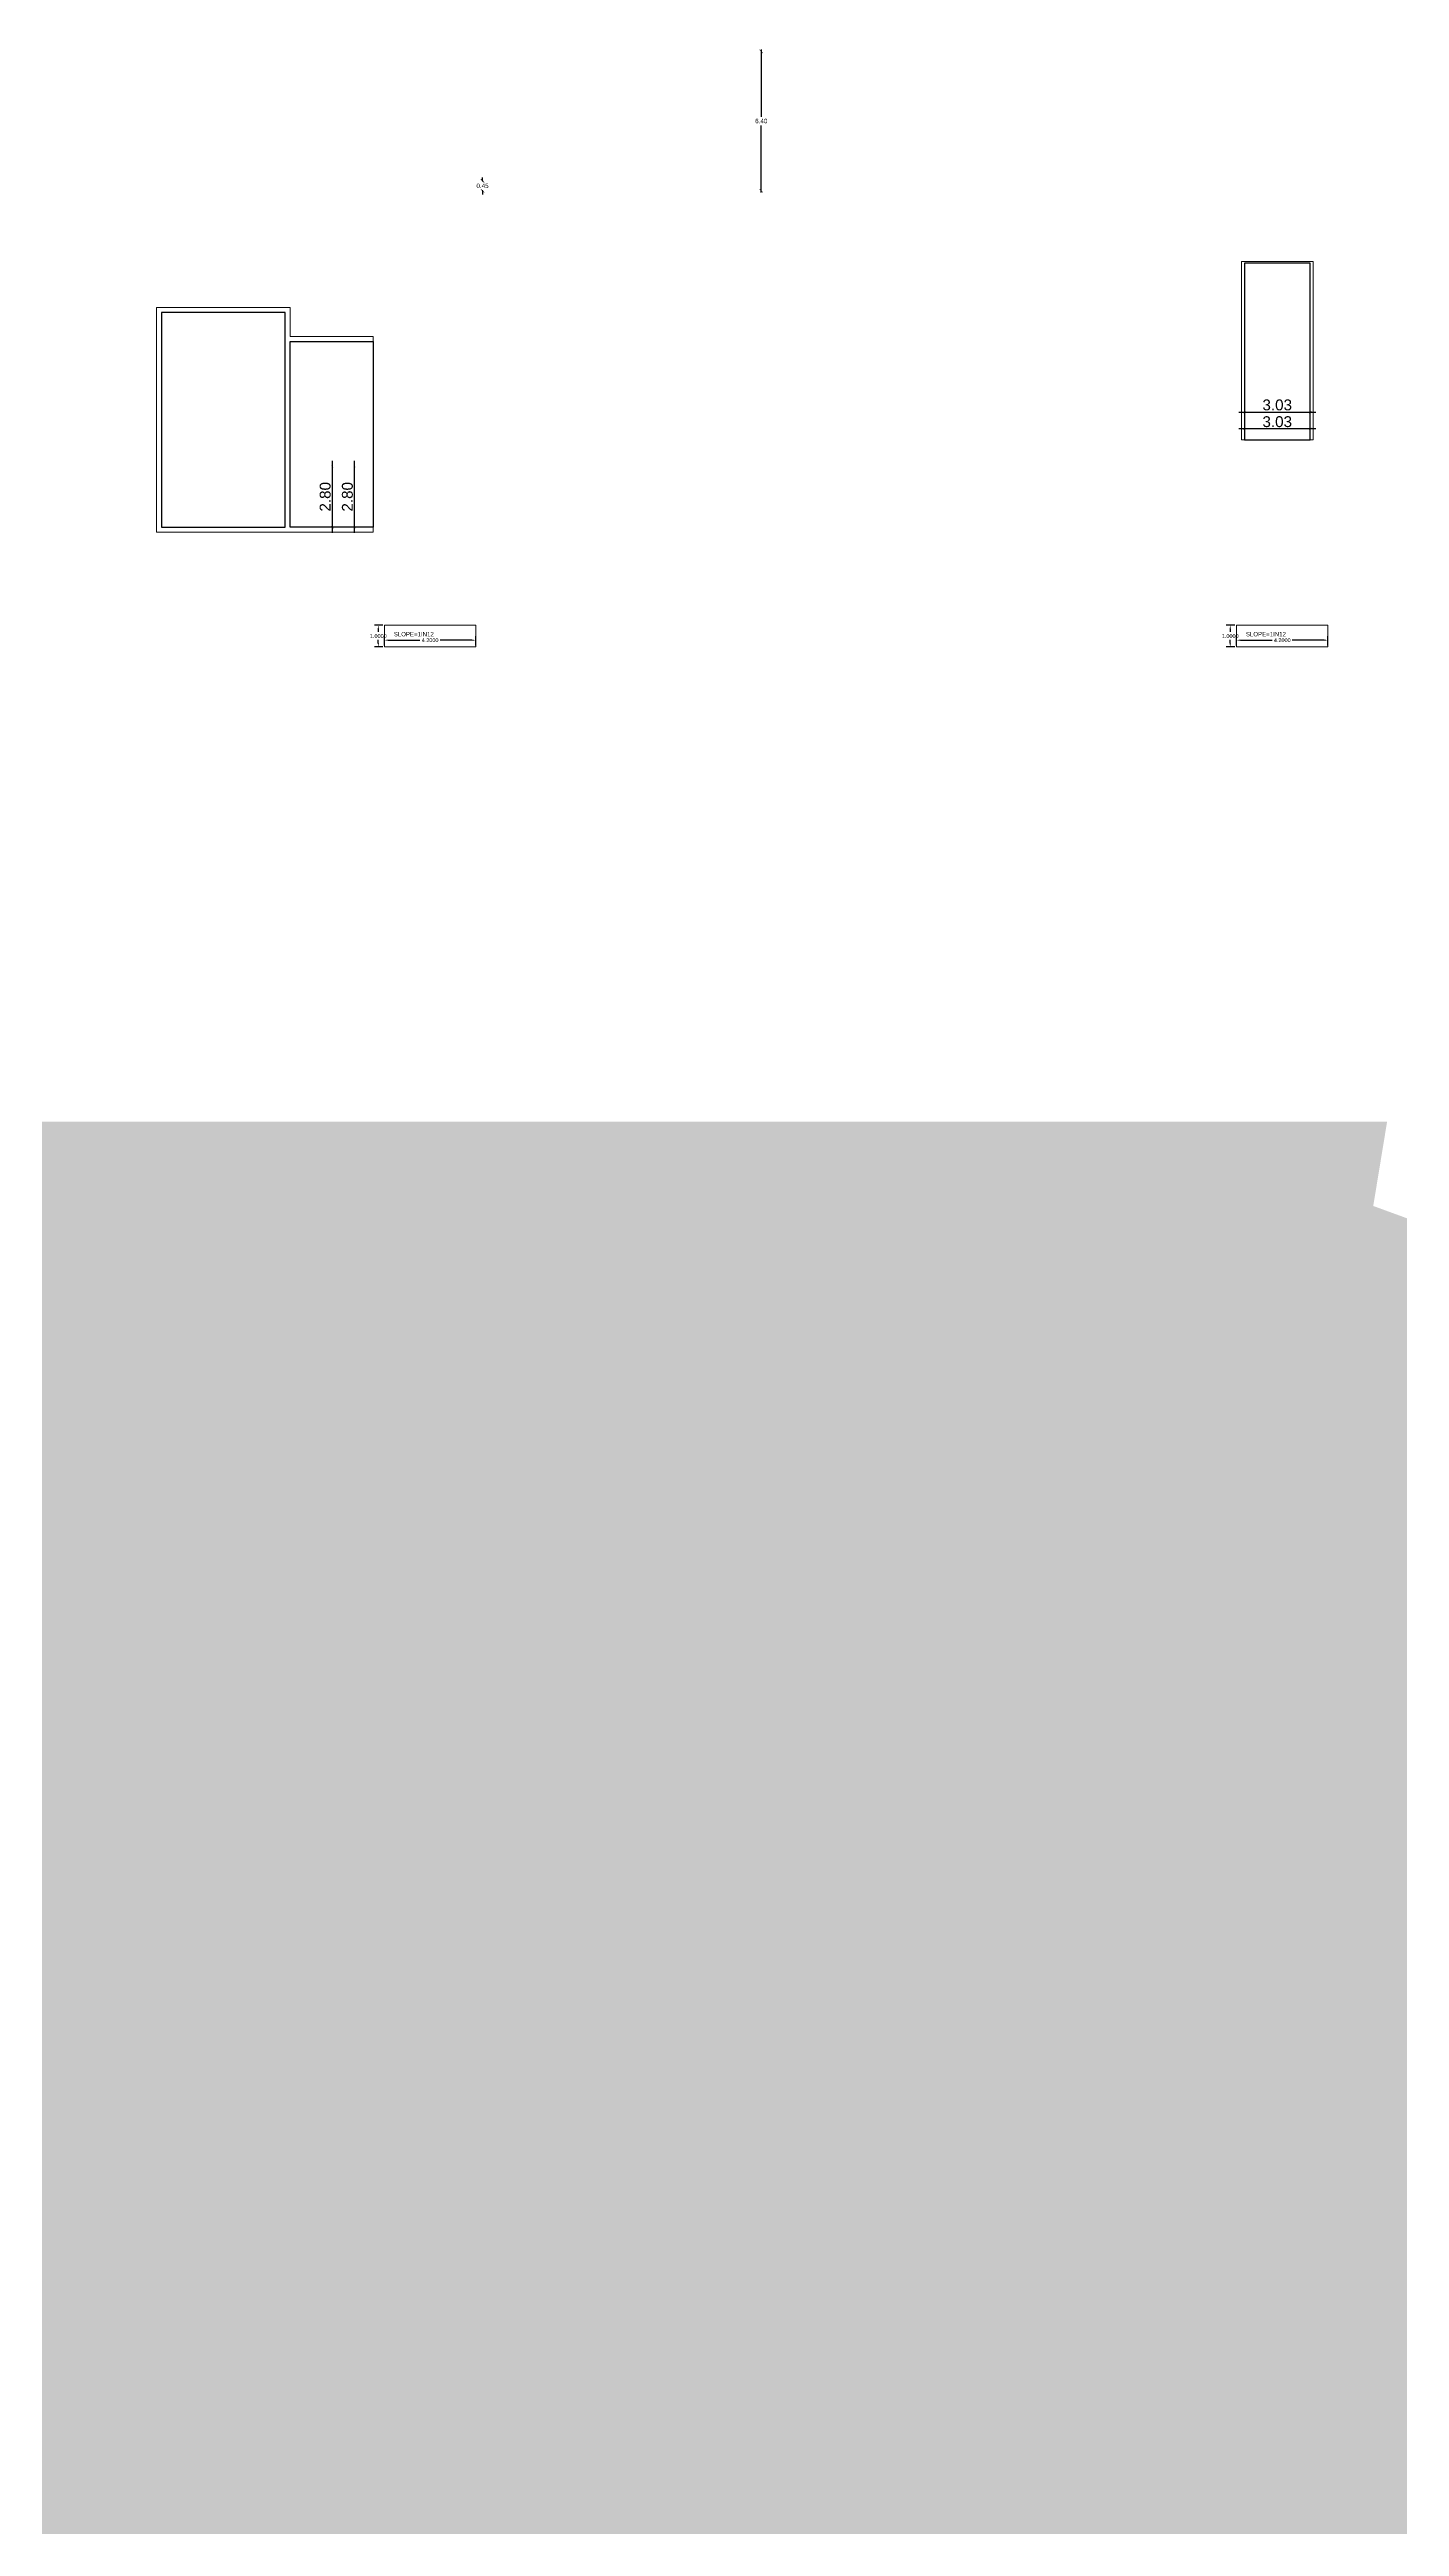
# Model space of a CAD drawing. Header units: metres. Extents: x 0 to 11269, y -5244 to -4054.
# Drawn here: x 10198.3 to 10260.3, y -4692.1 to -4578.3 of the extents above; entities that cross this region are included whole.
import ezdxf

# ---------------------------------------------------------------- set-up
doc = ezdxf.new("R2010")
doc.units = ezdxf.units.M
doc.header["$MEASUREMENT"] = 0
doc.header["$PDMODE"] = 2
for name, color, linetype, lineweight in [('BLK_3_DA_RAMP_1', 1, 'Continuous', 15), ('BLK_3_FLR_0_EXIT_WIDTH_STAIR', 1, 'Continuous', 15), ('BLK_4_DA_RAMP_1', 1, 'Continuous', 15), ('BLK_4_FLR_0_EXIT_WIDTH_STAIR', 1, 'Continuous', 15)]:
    doc.layers.add(name, color=color, linetype=linetype, lineweight=lineweight)
for name, color, linetype in [('BLK_3_FLR_0_ EXIT_WIDTH_ DOOR', 2, 'Continuous'), ('BLK_3_FLR_0_BLT_UP_AREA', 45, 'Continuous'), ('BLK_3_FLR_0_CARPET_AREA', 45, 'Continuous'), ('BLK_3_HT_OF_BLDG', 5, 'Continuous'), ('BLK_3_PLINTH_HEIGHT', 7, 'Continuous'), ('BLK_4_FLR_0_ EXIT_WIDTH_ DOOR', 2, 'Continuous'), ('BLK_4_FLR_0_BLT_UP_AREA', 45, 'Continuous'), ('BLK_4_FLR_0_CARPET_AREA', 45, 'Continuous'), ('DIM', 3, 'Continuous')]:
    doc.layers.add(name, color=color, linetype=linetype)
doc.styles.add('ROMANS', font='romans.shx')
doc.styles.get("Standard").update_dxf_attribs({"font": 'arial.ttf'})
doc.styles.add('TITLE-THINBOLD', font='arial.ttf')
doc.dimstyles.new('300', dxfattribs={"dimscale": 0.1, "dimtxt": 500, "dimasz": 2000, "dimexe": 400, "dimexo": 1500, "dimgap": 0, "dimtad": 1, "dimlfac": 0.001, "dimzin": 0, "dimdsep": 46, "dimtxsty": 'Standard', "dimcen": 800, "dimse1": 1, "dimse2": 1, "dimclrd": 1, "dimclre": 5, "dimclrt": 3, "dimadec": 0, "dimazin": 0, "dimtfac": 1, "dimtix": 1, "dimtofl": 0, "dimtmove": 1, "dimatfit": 3, "dimfxl": 0, "dimtolj": 1, "dimtzin": 0, "dimarcsym": 0})
doc.dimstyles.get("Standard").update_dxf_attribs({"dimtxt": 0.18, "dimasz": 0.18, "dimexe": 0.18, "dimexo": 0.0625, "dimgap": 0.09, "dimtad": 0, "dimtih": 1, "dimtoh": 1, "dimdec": 4, "dimzin": 0, "dimdsep": 46, "dimtxsty": 'Standard', "dimcen": 0.09, "dimadec": 0, "dimazin": 0, "dimtfac": 1, "dimtdec": 4, "dimtofl": 0, "dimtmove": 0, "dimatfit": 3, "dimfxl": 0, "dimtolj": 1, "dimtzin": 0, "dimarcsym": 0})
doc.dimstyles.new('STANDARD$0', dxfattribs={"dimtxt": 200, "dimasz": 110, "dimexe": 110, "dimexo": 0.0625, "dimgap": 50, "dimtad": 2, "dimdec": 0, "dimzin": 0, "dimdsep": 46, "dimtxsty": 'ROMANS', "dimblk": 'OBLIQUE', "dimsah": 1, "dimcen": 0.09, "dimdle": 110, "dimclrd": 5, "dimclre": 5, "dimadec": 0, "dimazin": 0, "dimtfac": 1, "dimtdec": 0, "dimtofl": 0, "dimtmove": 2, "dimatfit": 3, "dimldrblk": 'OBLIQUE', "dimfxl": 0, "dimtolj": 1, "dimtzin": 0, "dimarcsym": 0})
doc.dimstyles.new('STY', dxfattribs={"dimscale": 0.9, "dimtxt": 0.23, "dimasz": 0.18, "dimexe": 0.15, "dimexo": 0.6, "dimgap": 0.1, "dimtad": 1, "dimtih": 1, "dimtoh": 1, "dimzin": 0, "dimdsep": 46, "dimtxsty": 'Standard', "dimblk": 'ARCHTICK', "dimcen": 0.09375, "dimdle": 0.1, "dimse1": 1, "dimse2": 1, "dimclrd": 256, "dimclrt": 256, "dimadec": 0, "dimazin": 0, "dimtfac": 1, "dimtix": 1, "dimtmove": 1, "dimatfit": 0, "dimfxl": 0, "dimtolj": 1, "dimtzin": 0, "dimlwd": -1, "dimarcsym": 0})

# ---------------------------------------------------------------- blocks, each defined once
blk = doc.blocks.new('_ArchTick')
at = {"color": 0, "lineweight": 0, "const_width": 0.15}
blk.add_lwpolyline([(-0.5, -0.5), (0.5, 0.5)], dxfattribs=at)
blk = doc.blocks.new('*D178')
at = {"layer": 'BLK_3_HT_OF_BLDG'}
for p, q in [((10231, -4578.26), (10231, -4581.36)), ((10231, -4584.84), (10231, -4581.75))]:
    blk.add_line(p, q, dxfattribs=at)
at = {"layer": 'DEFPOINTS', "color": 0, "linetype": 'ByBlock'}
for p in [(10229.25, -4578.35), (10231, -4578.35), (10229.25, -4584.75)]:
    blk.add_point(p, dxfattribs=at)
at = {"layer": 'BLK_3_HT_OF_BLDG', "linetype": 'ByBlock', "xscale": 0.162, "yscale": 0.162, "zscale": 0.162}
for p, rotation in [((10231, -4578.35), 90), ((10231, -4584.75), 270)]:
    blk.add_blockref('_ArchTick', p, dxfattribs=dict(at, rotation=rotation))
at = {"layer": 'BLK_3_HT_OF_BLDG', "linetype": 'ByBlock', "insert": (10231, -4581.55), "char_height": 0.207, "attachment_point": 5}
blk.add_mtext('\\A1;6.40', dxfattribs=at)
blk = doc.blocks.new('*D188')
at = {"layer": 'BLK_3_PLINTH_HEIGHT'}
for p, q in [((10218.19, -4584.3), (10218.19, -4584.14)), ((10218.19, -4584.3), (10218.19, -4584.33)), ((10218.19, -4584.75), (10218.19, -4584.72)), ((10218.19, -4584.75), (10218.19, -4584.92))]:
    blk.add_line(p, q, dxfattribs=at)
at = {"layer": 'DEFPOINTS', "color": 0, "linetype": 'ByBlock'}
for p in [(10218.19, -4584.3), (10219.53, -4584.3), (10219.53, -4584.75)]:
    blk.add_point(p, dxfattribs=at)
at = {"layer": 'BLK_3_PLINTH_HEIGHT', "linetype": 'ByBlock', "xscale": 0.162, "yscale": 0.162, "zscale": 0.162}
for p, rotation in [((10218.19, -4584.3), 270), ((10218.19, -4584.75), 90)]:
    blk.add_blockref('_ArchTick', p, dxfattribs=dict(at, rotation=rotation))
at = {"layer": 'BLK_3_PLINTH_HEIGHT', "linetype": 'ByBlock', "insert": (10218.19, -4584.53), "char_height": 0.207, "attachment_point": 5}
blk.add_mtext('\\A1;0.45', dxfattribs=at)
blk = doc.blocks.new('*D216')
at = {"layer": 'BLK_3_FLR_0_ EXIT_WIDTH_ DOOR', "lineweight": -2}
blk.add_line((10212.31, -4600.47), (10212.31, -4597.17), dxfattribs=at)
at = {"layer": 'DEFPOINTS', "color": 0}
for p in [(10212.31, -4597.42), (10212.93, -4597.42), (10212.93, -4600.22)]:
    blk.add_point(p, dxfattribs=at)
at = {"layer": 'BLK_3_FLR_0_ EXIT_WIDTH_ DOOR', "lineweight": -2, "xscale": 0.1, "yscale": 0.1, "zscale": 0.1}
for p, rotation in [((10212.31, -4597.42), 90), ((10212.31, -4600.22), 270)]:
    blk.add_blockref('_ArchTick', p, dxfattribs=dict(at, rotation=rotation))
at = {"layer": 'BLK_3_FLR_0_ EXIT_WIDTH_ DOOR', "lineweight": 0, "insert": (10211.98, -4598.82), "char_height": 0.5, "attachment_point": 5, "rotation": 90, "style": 'TITLE-THINBOLD'}
blk.add_mtext('\\A1;2.80', dxfattribs=at)
blk = doc.blocks.new('_Oblique')
at = {"color": 0, "linetype": 'ByBlock', "lineweight": -2}
blk.add_line((-0.5, -0.5), (0.5, 0.5), dxfattribs=at)
blk = doc.blocks.new('*D218')
at = {"layer": 'BLK_4_FLR_0_ EXIT_WIDTH_ DOOR', "lineweight": -2}
blk.add_line((10256.48, -4595.7), (10252.95, -4595.7), dxfattribs=at)
at = {"layer": 'DEFPOINTS', "color": 0}
for p in [(10253.2, -4595.09), (10253.2, -4595.7), (10256.23, -4595.09)]:
    blk.add_point(p, dxfattribs=at)
at = {"layer": 'BLK_4_FLR_0_ EXIT_WIDTH_ DOOR', "lineweight": -2, "xscale": 0.1, "yscale": 0.1, "zscale": 0.1, "rotation": 180}
blk.add_blockref('_ArchTick', (10253.2, -4595.7), dxfattribs=at)
at = {"layer": 'BLK_4_FLR_0_ EXIT_WIDTH_ DOOR', "lineweight": -2, "xscale": 0.1, "yscale": 0.1, "zscale": 0.1}
blk.add_blockref('_ArchTick', (10256.23, -4595.7), dxfattribs=at)
at = {"layer": 'BLK_4_FLR_0_ EXIT_WIDTH_ DOOR', "lineweight": 0, "insert": (10254.71, -4595.37), "char_height": 0.5, "attachment_point": 5, "style": 'TITLE-THINBOLD'}
blk.add_mtext('\\A1;3.03', dxfattribs=at)
blk = doc.blocks.new('*D242')
at = {"layer": 'BLK_3_FLR_0_EXIT_WIDTH_STAIR', "lineweight": -2}
blk.add_line((10211.29, -4600.47), (10211.29, -4597.17), dxfattribs=at)
at = {"layer": 'DEFPOINTS', "color": 0}
for p in [(10211.29, -4597.42), (10212.06, -4597.42), (10212.19, -4600.22)]:
    blk.add_point(p, dxfattribs=at)
at = {"layer": 'BLK_3_FLR_0_EXIT_WIDTH_STAIR', "lineweight": -2, "xscale": 0.1, "yscale": 0.1, "zscale": 0.1}
for p, rotation in [((10211.29, -4597.42), 90), ((10211.29, -4600.22), 270)]:
    blk.add_blockref('_ArchTick', p, dxfattribs=dict(at, rotation=rotation))
at = {"layer": 'BLK_3_FLR_0_EXIT_WIDTH_STAIR', "lineweight": 0, "insert": (10210.96, -4598.82), "char_height": 0.5, "attachment_point": 5, "rotation": 90, "style": 'TITLE-THINBOLD'}
blk.add_mtext('\\A1;2.80', dxfattribs=at)
blk = doc.blocks.new('*D244')
at = {"layer": 'BLK_4_FLR_0_EXIT_WIDTH_STAIR', "lineweight": -2}
blk.add_line((10252.95, -4594.93), (10256.48, -4594.93), dxfattribs=at)
at = {"layer": 'DEFPOINTS', "color": 0}
for p in [(10253.2, -4595.35), (10256.23, -4594.93), (10256.23, -4595.42)]:
    blk.add_point(p, dxfattribs=at)
at = {"layer": 'BLK_4_FLR_0_EXIT_WIDTH_STAIR', "lineweight": -2, "xscale": 0.1, "yscale": 0.1, "zscale": 0.1, "rotation": 180}
blk.add_blockref('_ArchTick', (10253.2, -4594.93), dxfattribs=at)
at = {"layer": 'BLK_4_FLR_0_EXIT_WIDTH_STAIR', "lineweight": -2, "xscale": 0.1, "yscale": 0.1, "zscale": 0.1}
blk.add_blockref('_ArchTick', (10256.23, -4594.93), dxfattribs=at)
at = {"layer": 'BLK_4_FLR_0_EXIT_WIDTH_STAIR', "lineweight": 0, "insert": (10254.71, -4594.6), "char_height": 0.5, "attachment_point": 5, "style": 'TITLE-THINBOLD'}
blk.add_mtext('\\A1;3.03', dxfattribs=at)
blk = doc.blocks.new('*D267')
at = {"layer": 'BLK_4_DA_RAMP_1', "color": 0, "lineweight": -2}
for p, q in [((10252.84, -4605.65), (10252.84, -4605.23)), ((10253.02, -4605.41), (10254.47, -4605.41)), ((10256.86, -4605.41), (10255.4, -4605.41)), ((10257.04, -4605.65), (10257.04, -4605.23))]:
    blk.add_line(p, q, dxfattribs=at)
at = {"layer": 'BLK_4_DA_RAMP_1', "color": 0}
for points in [[(10253.02, -4605.38), (10253.02, -4605.44), (10252.84, -4605.41)], [(10256.86, -4605.38), (10256.86, -4605.44), (10257.04, -4605.41)]]:
    blk.add_solid(points, dxfattribs=at)
at = {"layer": 'DEFPOINTS', "color": 0}
for p in [(10252.84, -4605.41), (10252.84, -4605.72), (10257.04, -4605.72)]:
    blk.add_point(p, dxfattribs=at)
at = {"layer": 'BLK_4_DA_RAMP_1', "color": 0, "insert": (10254.94, -4605.41), "char_height": 0.18, "attachment_point": 5}
blk.add_mtext('\\A1;4.2000', dxfattribs=at)
blk = doc.blocks.new('*D268')
at = {"layer": 'BLK_4_DA_RAMP_1', "color": 0, "lineweight": -2}
for p, q in [((10252.76, -4604.72), (10252.37, -4604.72)), ((10252.55, -4604.9), (10252.55, -4605.03)), ((10252.76, -4605.72), (10252.37, -4605.72)), ((10252.55, -4605.54), (10252.55, -4605.4))]:
    blk.add_line(p, q, dxfattribs=at)
at = {"layer": 'BLK_4_DA_RAMP_1', "color": 0}
for points in [[(10252.52, -4604.9), (10252.58, -4604.9), (10252.55, -4604.72)], [(10252.52, -4605.54), (10252.58, -4605.54), (10252.55, -4605.72)]]:
    blk.add_solid(points, dxfattribs=at)
at = {"layer": 'DEFPOINTS', "color": 0}
for p in [(10252.55, -4604.72), (10252.83, -4604.72), (10252.83, -4605.72)]:
    blk.add_point(p, dxfattribs=at)
at = {"layer": 'BLK_4_DA_RAMP_1', "color": 0, "insert": (10252.55, -4605.22), "char_height": 0.18, "attachment_point": 5}
blk.add_mtext('\\A1;1.0000', dxfattribs=at)
blk = doc.blocks.new('*D271')
at = {"layer": 'BLK_3_DA_RAMP_1', "color": 0, "lineweight": -2}
for p, q in [((10213.68, -4605.65), (10213.68, -4605.23)), ((10213.86, -4605.41), (10215.31, -4605.41)), ((10217.7, -4605.41), (10216.24, -4605.41)), ((10217.88, -4605.65), (10217.88, -4605.23))]:
    blk.add_line(p, q, dxfattribs=at)
at = {"layer": 'BLK_3_DA_RAMP_1', "color": 0}
for points in [[(10213.86, -4605.38), (10213.86, -4605.44), (10213.68, -4605.41)], [(10217.7, -4605.38), (10217.7, -4605.44), (10217.88, -4605.41)]]:
    blk.add_solid(points, dxfattribs=at)
at = {"layer": 'DEFPOINTS', "color": 0}
for p in [(10213.68, -4605.41), (10213.68, -4605.72), (10217.88, -4605.72)]:
    blk.add_point(p, dxfattribs=at)
at = {"layer": 'BLK_3_DA_RAMP_1', "color": 0, "insert": (10215.78, -4605.41), "char_height": 0.18, "attachment_point": 5}
blk.add_mtext('\\A1;4.2000', dxfattribs=at)
blk = doc.blocks.new('*D272')
at = {"layer": 'BLK_3_DA_RAMP_1', "color": 0, "lineweight": -2}
for p, q in [((10213.61, -4604.72), (10213.22, -4604.72)), ((10213.4, -4604.9), (10213.4, -4605.03)), ((10213.61, -4605.72), (10213.22, -4605.72)), ((10213.4, -4605.54), (10213.4, -4605.4))]:
    blk.add_line(p, q, dxfattribs=at)
at = {"layer": 'BLK_3_DA_RAMP_1', "color": 0}
for points in [[(10213.37, -4604.9), (10213.43, -4604.9), (10213.4, -4604.72)], [(10213.37, -4605.54), (10213.43, -4605.54), (10213.4, -4605.72)]]:
    blk.add_solid(points, dxfattribs=at)
at = {"layer": 'DEFPOINTS', "color": 0}
for p in [(10213.4, -4604.72), (10213.67, -4604.72), (10213.67, -4605.72)]:
    blk.add_point(p, dxfattribs=at)
at = {"layer": 'BLK_3_DA_RAMP_1', "color": 0, "insert": (10213.4, -4605.22), "char_height": 0.18, "attachment_point": 5}
blk.add_mtext('\\A1;1.0000', dxfattribs=at)

msp = doc.modelspace()

# ---------------------------------------------------------------- linework, layer by layer
at = {"layer": 'BLK_3_DA_RAMP_1'}
msp.add_lwpolyline([(10213.67752, -4604.71502), (10217.87752, -4604.71502), (10217.87752, -4605.71502), (10213.67752, -4605.71502)], close=True, dxfattribs=at)
at = {"layer": 'BLK_3_FLR_0_BLT_UP_AREA', "color": 45, "lineweight": 0}
msp.add_lwpolyline([(10213.15685, -4600.44705), (10203.20685, -4600.44705), (10203.20685, -4590.11705), (10209.35685, -4590.11705), (10209.35685, -4591.44705), (10213.15685, -4591.44705)], close=True, dxfattribs=at)
at = {"layer": 'BLK_3_FLR_0_CARPET_AREA', "color": 45, "linetype": 'ByBlock'}
for points in [[(10203.43685, -4600.21705), (10209.12685, -4600.21705), (10209.12685, -4590.34705), (10203.43685, -4590.34705)], [(10209.35685, -4591.67705), (10213.15685, -4591.67705), (10213.15685, -4600.21705), (10209.35685, -4600.21705)]]:
    msp.add_lwpolyline(points, close=True, dxfattribs=at)
at = {"layer": 'BLK_4_DA_RAMP_1'}
msp.add_lwpolyline([(10252.83678, -4604.71502), (10257.03678, -4604.71502), (10257.03678, -4605.71502), (10252.83678, -4605.71502)], close=True, dxfattribs=at)
at = {"layer": 'BLK_4_FLR_0_BLT_UP_AREA', "color": 45, "lineweight": 0}
msp.add_lwpolyline([(10256.36332, -4596.19998), (10256.36332, -4587.99998), (10253.06332, -4587.99998), (10253.06332, -4596.19998)], close=True, dxfattribs=at)
at = {"layer": 'BLK_4_FLR_0_CARPET_AREA', "color": 45, "linetype": 'ByBlock'}
msp.add_lwpolyline([(10253.19816, -4596.19998), (10256.22848, -4596.19998), (10256.22848, -4588.07998), (10253.19816, -4588.07998)], close=True, dxfattribs=at)

# ---------------------------------------------------------------- texts
at = {"layer": 'BLK_3_DA_RAMP_1', "insert": (10215.03028, -4605.03281), "char_height": 0.2, "width": 2.4, "attachment_point": 2}
msp.add_mtext('SLOPE=1IN12', dxfattribs=at)
at = {"layer": 'BLK_4_DA_RAMP_1', "insert": (10254.18954, -4605.03281), "char_height": 0.2, "width": 2.4, "attachment_point": 2}
msp.add_mtext('SLOPE=1IN12', dxfattribs=at)

# ---------------------------------------------------------------- dimensions: what is measured, and where the dimension line sits
at = {"layer": 'BLK_3_DA_RAMP_1', "color": 2}
dim = msp.add_linear_dim(base=(10213.39526, -4604.71502), p1=(10213.66781, -4605.71502), p2=(10213.66781, -4604.71502), angle=90, dimstyle='STANDARD$0', override={"dimtxt": 0.18, "dimasz": 0.18, "dimexe": 0.18, "dimgap": 0.09, "dimtad": 0, "dimtih": 1, "dimtoh": 1, "dimdec": 4, "dimtxsty": 'Standard', "dimsah": 0, "dimdle": 0, "dimclrd": 0, "dimclre": 0, "dimtdec": 4}, dxfattribs=at)
dim.commit()
dim.dimension.update_dxf_attribs({"geometry": '*D272', "text_midpoint": (10213.39526, -4605.21502)})
at = {"layer": 'BLK_3_DA_RAMP_1'}
dim = msp.add_linear_dim(base=(10213.67752, -4605.41445), p1=(10217.87752, -4605.71502), p2=(10213.67752, -4605.71502), dimstyle='Standard', dxfattribs=at)
dim.commit()
dim.dimension.update_dxf_attribs({"geometry": '*D271', "text_midpoint": (10215.77752, -4605.41445)})
at = {"layer": 'BLK_3_FLR_0_ EXIT_WIDTH_ DOOR', "lineweight": 0}
dim = msp.add_linear_dim(base=(10212.31461, -4597.41669), p1=(10212.92685, -4600.21705), p2=(10212.92685, -4597.41669), angle=90, dimstyle='STANDARD$0', override={"dimscale": 0.5, "dimtxt": 1, "dimasz": 0.2, "dimexe": 0.25, "dimexo": 0.4, "dimgap": 0.15, "dimtad": 1, "dimdec": 2, "dimzin": 3, "dimtxsty": 'TITLE-THINBOLD', "dimblk": 'ArchTick', "dimdle": 0.5, "dimse1": 1, "dimse2": 1, "dimclrd": 256, "dimclrt": 256, "dimadec": 1, "dimtdec": 2, "dimtix": 1, "dimtofl": 1, "dimatfit": 0}, dxfattribs=at)
dim.commit()
dim.dimension.update_dxf_attribs({"geometry": '*D216', "text_midpoint": (10211.98432, -4598.81687)})
at = {"layer": 'BLK_3_FLR_0_EXIT_WIDTH_STAIR', "lineweight": 0}
dim = msp.add_linear_dim(base=(10211.29441, -4597.41669), p1=(10212.18772, -4600.21705), p2=(10212.05997, -4597.41669), angle=90, dimstyle='STANDARD$0', override={"dimscale": 0.5, "dimtxt": 1, "dimasz": 0.2, "dimexe": 0.25, "dimexo": 0.4, "dimgap": 0.15, "dimtad": 1, "dimdec": 2, "dimzin": 3, "dimtxsty": 'TITLE-THINBOLD', "dimblk": 'ArchTick', "dimdle": 0.5, "dimse1": 1, "dimse2": 1, "dimclrd": 256, "dimclrt": 256, "dimadec": 1, "dimtdec": 2, "dimtix": 1, "dimtofl": 1, "dimatfit": 0}, dxfattribs=at)
dim.commit()
dim.dimension.update_dxf_attribs({"geometry": '*D242', "text_midpoint": (10210.96412, -4598.81687)})
at = {"layer": 'BLK_3_HT_OF_BLDG', "linetype": 'ByBlock'}
dim = msp.add_linear_dim(base=(10230.99637, -4578.35348), p1=(10229.24754, -4584.75382), p2=(10229.24754, -4578.35348), angle=90, dimstyle='STY', dxfattribs=at)
dim.commit()
dim.dimension.update_dxf_attribs({"geometry": '*D178', "text_midpoint": (10230.99637, -4581.55365)})
at = {"layer": 'BLK_3_PLINTH_HEIGHT', "linetype": 'ByBlock'}
dim = msp.add_linear_dim(base=(10218.19303, -4584.30382), p1=(10219.52754, -4584.75382), p2=(10219.52754, -4584.30382), angle=90, dimstyle='STY', dxfattribs=at)
dim.commit()
dim.dimension.update_dxf_attribs({"geometry": '*D188', "text_midpoint": (10218.19303, -4584.52882)})
at = {"layer": 'BLK_4_DA_RAMP_1', "color": 2}
dim = msp.add_linear_dim(base=(10252.55452, -4604.71502), p1=(10252.82706, -4605.71502), p2=(10252.82706, -4604.71502), angle=90, dimstyle='STANDARD$0', override={"dimtxt": 0.18, "dimasz": 0.18, "dimexe": 0.18, "dimgap": 0.09, "dimtad": 0, "dimtih": 1, "dimtoh": 1, "dimdec": 4, "dimtxsty": 'Standard', "dimsah": 0, "dimdle": 0, "dimclrd": 0, "dimclre": 0, "dimtdec": 4}, dxfattribs=at)
dim.commit()
dim.dimension.update_dxf_attribs({"geometry": '*D268', "text_midpoint": (10252.55452, -4605.21502)})
at = {"layer": 'BLK_4_DA_RAMP_1'}
dim = msp.add_linear_dim(base=(10252.83678, -4605.41445), p1=(10257.03678, -4605.71502), p2=(10252.83678, -4605.71502), dimstyle='Standard', dxfattribs=at)
dim.commit()
dim.dimension.update_dxf_attribs({"geometry": '*D267', "text_midpoint": (10254.93678, -4605.41445)})
at = {"layer": 'BLK_4_FLR_0_ EXIT_WIDTH_ DOOR', "lineweight": 0}
dim = msp.add_linear_dim(base=(10253.19816, -4595.69998), p1=(10256.22848, -4595.08774), p2=(10253.19816, -4595.08774), angle=180, dimstyle='STANDARD$0', override={"dimscale": 0.5, "dimtxt": 1, "dimasz": 0.2, "dimexe": 0.25, "dimexo": 0.4, "dimgap": 0.15, "dimtad": 1, "dimdec": 2, "dimzin": 3, "dimtxsty": 'TITLE-THINBOLD', "dimblk": 'ArchTick', "dimdle": 0.5, "dimse1": 1, "dimse2": 1, "dimclrd": 256, "dimclrt": 256, "dimadec": 1, "dimtdec": 2, "dimtix": 1, "dimtofl": 1, "dimatfit": 0}, dxfattribs=at)
dim.commit()
dim.dimension.update_dxf_attribs({"geometry": '*D218', "text_midpoint": (10254.71332, -4595.36953)})
at = {"layer": 'BLK_4_FLR_0_EXIT_WIDTH_STAIR', "lineweight": 0}
dim = msp.add_linear_dim(base=(10256.22848, -4594.92706), p1=(10253.19816, -4595.34821), p2=(10256.22848, -4595.42268), dimstyle='STANDARD$0', override={"dimscale": 0.5, "dimtxt": 1, "dimasz": 0.2, "dimexe": 0.25, "dimexo": 0.4, "dimgap": 0.15, "dimtad": 1, "dimdec": 2, "dimzin": 3, "dimtxsty": 'TITLE-THINBOLD', "dimblk": 'ArchTick', "dimdle": 0.5, "dimse1": 1, "dimse2": 1, "dimclrd": 256, "dimclrt": 256, "dimadec": 1, "dimtdec": 2, "dimtix": 1, "dimtofl": 1, "dimatfit": 0}, dxfattribs=at)
dim.commit()
dim.dimension.update_dxf_attribs({"geometry": '*D244', "text_midpoint": (10254.71332, -4594.5966)})

# ---------------------------------------------------------------- leaders
at = {"layer": 'DIM', "color": 4, "linetype": 'ByBlock', "ltscale": 100}
for points in [[(10226.87817, -4827.54701), (10226.87817, -4826.68458), (10226.77054, -4826.68458)], [(10226.30867, -4828.16632), (10226.30867, -4827.3039), (10226.20104, -4827.3039)], [(10211.72814, -4827.0372), (10212.00756, -4826.27328), (10212.11519, -4826.27328)], [(10221.46117, -4829.71425), (10221.46117, -4828.85182), (10221.35354, -4828.85182)], [(10222.03067, -4829.04875), (10222.03067, -4828.18632), (10221.92304, -4828.18632)], [(10206.67716, -4828.05999), (10206.95657, -4827.29607), (10207.06421, -4827.29607)], [(10243.36508, -4834.53697), (10243.36508, -4833.93025), (10243.178, -4833.93025)], [(10339.76523, -4836.15884), (10339.48107, -4835.41852), (10339.24103, -4835.41852)], [(10278.04126, -4842.54099), (10278.04126, -4841.93427), (10277.92668, -4841.93427)], [(10238.737, -4837.25465), (10238.40361, -4836.58757), (10238.2987, -4836.58757)], [(10175.90571, -4825.28192), (10176.46423, -4824.51971), (10176.72322, -4824.51971)], [(10316.131, -4839.09837), (10315.79761, -4838.4313), (10315.6927, -4838.4313)], [(10176.38071, -4825.44703), (10176.80702, -4824.9395), (10176.91818, -4824.9395)], [(10273.44292, -4845.25866), (10273.10953, -4844.59159), (10273.00462, -4844.59159)], [(10190.10033, -4842.75475), (10190.63221, -4842.02887), (10190.8912, -4842.02887)], [(10190.79033, -4842.9229), (10191.12914, -4842.49859), (10191.2403, -4842.49859)]]:
    msp.add_leader(points, dimstyle='300', override={"dimgap": 0.04, "dimtad": 0, "dimfxl": 0.1875}, dxfattribs=at)

doc.saveas('drawing.dxf')
